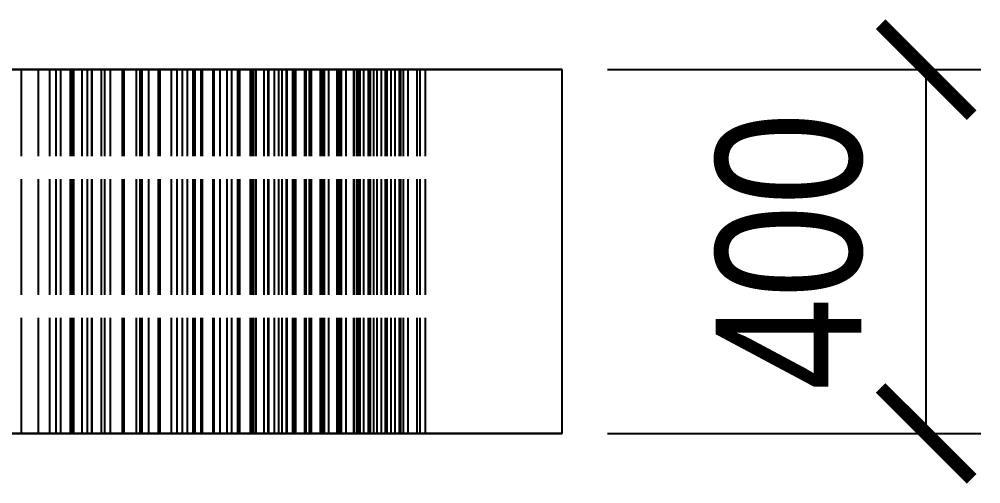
# Model space of a CAD drawing. Header units: millimetres. Extents: x -20 to 116, y -41 to 51.
# Drawn here: x 13.16 to 23.73, y 44.57 to 49.67 of the extents above; entities that cross this region are included whole.
import ezdxf

# ---------------------------------------------------------------- set-up
doc = ezdxf.new("R2010")
doc.units = ezdxf.units.MM
doc.linetypes.add('DASHED', pattern=[1.524, 1.27, -0.254])
for name, color, linetype in [('DIMS', 3, 'CONTINUOUS'), ('HIDDEN', 8, 'DASHED'), ('VISIBLE', 7, 'CONTINUOUS')]:
    doc.layers.add(name, color=color, linetype=linetype)
doc.styles.add('OpenSansCondensed-Light', font='OpenSansCondensed-Light.ttf')
doc.dimstyles.new('EZDXF', dxfattribs={"dimtxt": 0.25, "dimasz": 0.175, "dimexe": 0.375, "dimexo": 0.125, "dimgap": 0.1, "dimtad": 1, "dimlfac": 100, "dimzin": 12, "dimdsep": 46, "dimtxsty": 'OpenSansCondensed-Light', "dimblk": 'ARCHTICK', "dimcen": 2.5, "dimazin": 3, "dimtfac": 0.5, "dimtmove": 2, "dimatfit": 3})

# ---------------------------------------------------------------- blocks, each defined once
blk = doc.blocks.new('_ARCHTICK')
at = {"color": 0, "linetype": 'BYBLOCK', "const_width": 0.15}
blk.add_lwpolyline([(-0.5, -0.5), (0.5, 0.5)], dxfattribs=at)

msp = doc.modelspace()

# ---------------------------------------------------------------- linework, layer by layer
at = {"layer": 'HIDDEN'}
for points in [[(13.18529, 49.11906), (13.00129, 49.11906)], [(13.00129, 49.11906), (13.18529, 49.11906)], [(13.05357, 49.11906), (13.66071, 49.11906), (14.26786, 49.11906), (14.875, 49.11906), (15.48214, 49.11906), (16.08929, 49.11906), (16.69643, 49.11906), (17.30357, 49.11906), (17.91071, 49.11906), (18.51786, 49.11906), (19.125, 49.11906)], [(13.37382, 49.11906), (13.18529, 49.11906)], [(13.18529, 49.11906), (13.37382, 49.11906)], [(13.18529, 45.11906), (13.18529, 49.11906)], [(13.18529, 45.11906), (13.18529, 49.11906)], [(13.5665, 49.11906), (13.37382, 49.11906)], [(13.37382, 49.11906), (13.5665, 49.11906)], [(13.37382, 45.11906), (13.37382, 49.11906)], [(13.37382, 45.11906), (13.37382, 49.11906)], [(13.72579, 49.11906), (13.49708, 49.11906)], [(13.49708, 49.11906), (13.61993, 49.11906)], [(13.61993, 49.11906), (13.49708, 49.11906)], [(13.49708, 49.11906), (13.72579, 49.11906)], [(13.49708, 45.11906), (13.49708, 49.11906)], [(13.49708, 45.11906), (13.49708, 49.11906)], [(13.76303, 49.11906), (13.5665, 49.11906)], [(13.5665, 49.11906), (13.76303, 49.11906)], [(13.5665, 45.11906), (13.5665, 49.11906)], [(13.5665, 45.11906), (13.5665, 49.11906)], [(13.61993, 49.11906), (13.73785, 49.11906)], [(13.73785, 49.11906), (13.61993, 49.11906)], [(13.61993, 45.11906), (13.61993, 49.11906)], [(13.61993, 45.11906), (13.61993, 49.11906)], [(13.91108, 49.11906), (13.72579, 49.11906)], [(13.72579, 49.11906), (13.91108, 49.11906)], [(13.72579, 45.11906), (13.72579, 49.11906)], [(13.72579, 45.11906), (13.72579, 49.11906)], [(13.73785, 49.11906), (13.85118, 49.11906)], [(13.85118, 49.11906), (13.73785, 49.11906)], [(13.73785, 45.11906), (13.73785, 49.11906)], [(13.73785, 45.11906), (13.73785, 49.11906)], [(13.96318, 49.11906), (13.76303, 49.11906)], [(13.76303, 49.11906), (13.96318, 49.11906)], [(13.76303, 45.11906), (13.76303, 49.11906)], [(13.76303, 45.11906), (13.76303, 49.11906)], [(13.85118, 49.11906), (13.96016, 49.11906)], [(13.96016, 49.11906), (13.85118, 49.11906)], [(13.85118, 45.11906), (13.85118, 49.11906)], [(13.85118, 45.11906), (13.85118, 49.11906)], [(14.10078, 49.11906), (13.91108, 49.11906)], [(13.91108, 49.11906), (14.10078, 49.11906)], [(13.91108, 45.11906), (13.91108, 49.11906)], [(13.91108, 45.11906), (13.91108, 49.11906)], [(13.96016, 49.11906), (14.06495, 49.11906)], [(14.06495, 49.11906), (13.96016, 49.11906)], [(13.96016, 45.11906), (13.96016, 49.11906)], [(13.96016, 45.11906), (13.96016, 49.11906)], [(14.16565, 49.11906), (13.96318, 49.11906)], [(13.96318, 49.11906), (14.16565, 49.11906)], [(13.96318, 45.11906), (13.96318, 49.11906)], [(13.96318, 45.11906), (13.96318, 49.11906)], [(14.06495, 49.11906), (14.16565, 49.11906)], [(14.16565, 49.11906), (14.06495, 49.11906)], [(14.06495, 45.11906), (14.06495, 49.11906)], [(14.06495, 45.11906), (14.06495, 49.11906)], [(14.29443, 49.11906), (14.10078, 49.11906)], [(14.10078, 49.11906), (14.29443, 49.11906)], [(14.10078, 45.11906), (14.10078, 49.11906)], [(14.10078, 45.11906), (14.10078, 49.11906)], [(14.16565, 45.11906), (14.16565, 49.11906)], [(14.16565, 45.11906), (14.16565, 49.11906)], [(14.49168, 49.11906), (14.29443, 49.11906)], [(14.29443, 49.11906), (14.49168, 49.11906)], [(14.29443, 45.11906), (14.29443, 49.11906)], [(14.29443, 45.11906), (14.29443, 49.11906)], [(14.51215, 49.11906), (14.31522, 49.11906)], [(14.31522, 49.11906), (14.45149, 49.11906)], [(14.45149, 49.11906), (14.31522, 49.11906)], [(14.31522, 49.11906), (14.51215, 49.11906)], [(14.31522, 45.11906), (14.31522, 49.11906)], [(14.31522, 45.11906), (14.31522, 49.11906)], [(14.45149, 49.11906), (14.58346, 49.11906)], [(14.58346, 49.11906), (14.45149, 49.11906)], [(14.45149, 45.11906), (14.45149, 49.11906)], [(14.45149, 45.11906), (14.45149, 49.11906)], [(14.69226, 49.11906), (14.49168, 49.11906)], [(14.49168, 49.11906), (14.69226, 49.11906)], [(14.49168, 45.11906), (14.49168, 49.11906)], [(14.49168, 45.11906), (14.49168, 49.11906)], [(14.70218, 49.11906), (14.51215, 49.11906)], [(14.51215, 49.11906), (14.70218, 49.11906)], [(14.51215, 45.11906), (14.51215, 49.11906)], [(14.51215, 45.11906), (14.51215, 49.11906)], [(14.58346, 49.11906), (14.71142, 49.11906)], [(14.71142, 49.11906), (14.58346, 49.11906)], [(14.58346, 45.11906), (14.58346, 49.11906)], [(14.58346, 45.11906), (14.58346, 49.11906)], [(14.89596, 49.11906), (14.69226, 49.11906)], [(14.69226, 49.11906), (14.89596, 49.11906)], [(14.69226, 45.11906), (14.69226, 49.11906)], [(14.69226, 45.11906), (14.69226, 49.11906)], [(14.89596, 49.11906), (14.70218, 49.11906)], [(14.70218, 49.11906), (14.89596, 49.11906)], [(14.70218, 45.11906), (14.70218, 49.11906)], [(14.70218, 45.11906), (14.70218, 49.11906)], [(14.71142, 49.11906), (14.83555, 49.11906)], [(14.83555, 49.11906), (14.71142, 49.11906)], [(14.71142, 45.11906), (14.71142, 49.11906)], [(14.71142, 45.11906), (14.71142, 49.11906)], [(14.83555, 49.11906), (14.956, 49.11906)], [(14.956, 49.11906), (14.83555, 49.11906)], [(14.83555, 45.11906), (14.83555, 49.11906)], [(14.83555, 45.11906), (14.83555, 49.11906)], [(15.09307, 49.11906), (14.89596, 49.11906)], [(15.07283, 49.11906), (14.89596, 49.11906)], [(14.89596, 49.11906), (15.07283, 49.11906)], [(14.89596, 49.11906), (15.09307, 49.11906)], [(14.89596, 45.11906), (14.89596, 49.11906)], [(14.89596, 45.11906), (14.89596, 49.11906)], [(14.89596, 45.11906), (14.89596, 49.11906)], [(14.89596, 45.11906), (14.89596, 49.11906)], [(14.956, 49.11906), (15.07283, 49.11906)], [(15.07283, 49.11906), (14.956, 49.11906)], [(14.956, 45.11906), (14.956, 49.11906)], [(14.956, 45.11906), (14.956, 49.11906)], [(15.1747, 49.11906), (15.01123, 49.11906)], [(15.01123, 49.11906), (15.15976, 49.11906)], [(15.15976, 49.11906), (15.01123, 49.11906)], [(15.01123, 49.11906), (15.1747, 49.11906)], [(15.01123, 45.11906), (15.01123, 49.11906)], [(15.01123, 45.11906), (15.01123, 49.11906)], [(15.07283, 45.11906), (15.07283, 49.11906)], [(15.07283, 45.11906), (15.07283, 49.11906)], [(15.29322, 49.11906), (15.09307, 49.11906)], [(15.09307, 49.11906), (15.29322, 49.11906)], [(15.09307, 45.11906), (15.09307, 49.11906)], [(15.09307, 45.11906), (15.09307, 49.11906)], [(15.15976, 49.11906), (15.30465, 49.11906)], [(15.30465, 49.11906), (15.15976, 49.11906)], [(15.15976, 45.11906), (15.15976, 49.11906)], [(15.15976, 45.11906), (15.15976, 49.11906)], [(15.36785, 49.11906), (15.1747, 49.11906)], [(15.1747, 49.11906), (15.36785, 49.11906)], [(15.1747, 45.11906), (15.1747, 49.11906)], [(15.1747, 45.11906), (15.1747, 49.11906)], [(15.49615, 49.11906), (15.29322, 49.11906)], [(15.29322, 49.11906), (15.49615, 49.11906)], [(15.29322, 45.11906), (15.29322, 49.11906)], [(15.29322, 45.11906), (15.29322, 49.11906)], [(15.30465, 49.11906), (15.44615, 49.11906)], [(15.44615, 49.11906), (15.30465, 49.11906)], [(15.30465, 45.11906), (15.30465, 49.11906)], [(15.30465, 45.11906), (15.30465, 49.11906)], [(15.56405, 49.11906), (15.36785, 49.11906)], [(15.36785, 49.11906), (15.56405, 49.11906)], [(15.36785, 45.11906), (15.36785, 49.11906)], [(15.36785, 45.11906), (15.36785, 49.11906)], [(15.44615, 49.11906), (15.58438, 49.11906)], [(15.58438, 49.11906), (15.44615, 49.11906)], [(15.44615, 45.11906), (15.44615, 49.11906)], [(15.44615, 45.11906), (15.44615, 49.11906)], [(15.70166, 49.11906), (15.49615, 49.11906)], [(15.49615, 49.11906), (15.70166, 49.11906)], [(15.49615, 45.11906), (15.49615, 49.11906)], [(15.49615, 45.11906), (15.49615, 49.11906)], [(15.76295, 49.11906), (15.56405, 49.11906)], [(15.56405, 49.11906), (15.76295, 49.11906)], [(15.56405, 45.11906), (15.56405, 49.11906)], [(15.56405, 45.11906), (15.56405, 49.11906)], [(15.70778, 49.11906), (15.57917, 49.11906)], [(15.57917, 49.11906), (15.73869, 49.11906)], [(15.73869, 49.11906), (15.57917, 49.11906)], [(15.57917, 49.11906), (15.70778, 49.11906)], [(15.57917, 45.11906), (15.57917, 49.11906)], [(15.57917, 45.11906), (15.57917, 49.11906)], [(15.58438, 49.11906), (15.71945, 49.11906)], [(15.71945, 49.11906), (15.58438, 49.11906)], [(15.58438, 45.11906), (15.58438, 49.11906)], [(15.58438, 45.11906), (15.58438, 49.11906)], [(15.85142, 49.11906), (15.70166, 49.11906)], [(15.70166, 49.11906), (15.85142, 49.11906)], [(15.70166, 45.11906), (15.70166, 49.11906)], [(15.70166, 45.11906), (15.70166, 49.11906)], [(15.90241, 49.11906), (15.70778, 49.11906)], [(15.70778, 49.11906), (15.90241, 49.11906)], [(15.70778, 45.11906), (15.70778, 49.11906)], [(15.70778, 45.11906), (15.70778, 49.11906)], [(15.71945, 49.11906), (15.85142, 49.11906)], [(15.85142, 49.11906), (15.71945, 49.11906)], [(15.71945, 45.11906), (15.71945, 49.11906)], [(15.71945, 45.11906), (15.71945, 49.11906)], [(15.73869, 49.11906), (15.89527, 49.11906)], [(15.89527, 49.11906), (15.73869, 49.11906)], [(15.73869, 45.11906), (15.73869, 49.11906)], [(15.73869, 45.11906), (15.73869, 49.11906)], [(15.96428, 49.11906), (15.76295, 49.11906)], [(15.76295, 49.11906), (15.96428, 49.11906)], [(15.76295, 45.11906), (15.76295, 49.11906)], [(15.76295, 45.11906), (15.76295, 49.11906)], [(15.85142, 45.11906), (15.85142, 49.11906)], [(15.85142, 45.11906), (15.85142, 49.11906)], [(15.89527, 49.11906), (16.04909, 49.11906)], [(16.04909, 49.11906), (15.89527, 49.11906)], [(15.89527, 45.11906), (15.89527, 49.11906)], [(15.89527, 45.11906), (15.89527, 49.11906)], [(16.09936, 49.11906), (15.90241, 49.11906)], [(15.90241, 49.11906), (16.09936, 49.11906)], [(15.90241, 45.11906), (15.90241, 49.11906)], [(15.90241, 45.11906), (15.90241, 49.11906)], [(16.16782, 49.11906), (15.96428, 49.11906)], [(15.96428, 49.11906), (16.16782, 49.11906)], [(15.96428, 45.11906), (15.96428, 49.11906)], [(15.96428, 45.11906), (15.96428, 49.11906)], [(16.10685, 49.11906), (16.01419, 49.11906)], [(16.01419, 49.11906), (16.18334, 49.11906)], [(16.18334, 49.11906), (16.01419, 49.11906)], [(16.01419, 49.11906), (16.10685, 49.11906)], [(16.01419, 45.11906), (16.01419, 49.11906)], [(16.01419, 45.11906), (16.01419, 49.11906)], [(16.04909, 49.11906), (16.20025, 49.11906)], [(16.20025, 49.11906), (16.04909, 49.11906)], [(16.04909, 45.11906), (16.04909, 49.11906)], [(16.04909, 45.11906), (16.04909, 49.11906)], [(16.29834, 49.11906), (16.09936, 49.11906)], [(16.09936, 49.11906), (16.29834, 49.11906)], [(16.09936, 45.11906), (16.09936, 49.11906)], [(16.09936, 45.11906), (16.09936, 49.11906)], [(16.30129, 49.11906), (16.10685, 49.11906)], [(16.10685, 49.11906), (16.30129, 49.11906)], [(16.10685, 45.11906), (16.10685, 49.11906)], [(16.10685, 45.11906), (16.10685, 49.11906)], [(16.37339, 49.11906), (16.16782, 49.11906)], [(16.16782, 49.11906), (16.37339, 49.11906)], [(16.16782, 45.11906), (16.16782, 49.11906)], [(16.16782, 45.11906), (16.16782, 49.11906)], [(16.18334, 49.11906), (16.35028, 49.11906)], [(16.35028, 49.11906), (16.18334, 49.11906)], [(16.18334, 45.11906), (16.18334, 49.11906)], [(16.18334, 45.11906), (16.18334, 49.11906)], [(16.20025, 49.11906), (16.3488, 49.11906)], [(16.3488, 49.11906), (16.20025, 49.11906)], [(16.20025, 45.11906), (16.20025, 49.11906)], [(16.20025, 45.11906), (16.20025, 49.11906)], [(16.49914, 49.11906), (16.29834, 49.11906)], [(16.29834, 49.11906), (16.49914, 49.11906)], [(16.29834, 45.11906), (16.29834, 49.11906)], [(16.29834, 45.11906), (16.29834, 49.11906)], [(16.49731, 49.11906), (16.30129, 49.11906)], [(16.30129, 49.11906), (16.49731, 49.11906)], [(16.30129, 45.11906), (16.30129, 49.11906)], [(16.30129, 45.11906), (16.30129, 49.11906)], [(16.3685, 49.11906), (16.31259, 49.11906)], [(16.31259, 49.11906), (16.48992, 49.11906)], [(16.48992, 49.11906), (16.31259, 49.11906)], [(16.31259, 49.11906), (16.3685, 49.11906)], [(16.31259, 45.11906), (16.31259, 49.11906)], [(16.31259, 45.11906), (16.31259, 49.11906)], [(16.3488, 49.11906), (16.49476, 49.11906)], [(16.49476, 49.11906), (16.3488, 49.11906)], [(16.3488, 45.11906), (16.3488, 49.11906)], [(16.3488, 45.11906), (16.3488, 49.11906)], [(16.35028, 49.11906), (16.51511, 49.11906)], [(16.51511, 49.11906), (16.35028, 49.11906)], [(16.35028, 45.11906), (16.35028, 49.11906)], [(16.35028, 45.11906), (16.35028, 49.11906)], [(16.56109, 49.11906), (16.3685, 49.11906)], [(16.3685, 49.11906), (16.56109, 49.11906)], [(16.3685, 45.11906), (16.3685, 49.11906)], [(16.3685, 45.11906), (16.3685, 49.11906)], [(16.49476, 49.11906), (16.37339, 49.11906)], [(16.37339, 49.11906), (16.49476, 49.11906)], [(16.37339, 45.11906), (16.37339, 49.11906)], [(16.37339, 45.11906), (16.37339, 49.11906)], [(16.4905, 49.11906), (16.47181, 49.11906)], [(16.47181, 49.11906), (16.65581, 49.11906)], [(16.65581, 49.11906), (16.47181, 49.11906)], [(16.47181, 49.11906), (16.4905, 49.11906)], [(16.47181, 45.11906), (16.47181, 49.11906)], [(16.47181, 45.11906), (16.47181, 49.11906)], [(16.48992, 49.11906), (16.66579, 49.11906)], [(16.66579, 49.11906), (16.48992, 49.11906)], [(16.48992, 45.11906), (16.48992, 49.11906)], [(16.48992, 45.11906), (16.48992, 49.11906)], [(16.4905, 49.11906), (16.6796, 49.11906)], [(16.6796, 49.11906), (16.4905, 49.11906)], [(16.4905, 45.11906), (16.4905, 49.11906)], [(16.4905, 45.11906), (16.4905, 49.11906)], [(16.49476, 45.11906), (16.49476, 49.11906)], [(16.49476, 45.11906), (16.49476, 49.11906)], [(16.69468, 49.11906), (16.49731, 49.11906)], [(16.49731, 49.11906), (16.69468, 49.11906)], [(16.49731, 45.11906), (16.49731, 49.11906)], [(16.49731, 45.11906), (16.49731, 49.11906)], [(16.70155, 49.11906), (16.49914, 49.11906)], [(16.49914, 49.11906), (16.70155, 49.11906)], [(16.49914, 45.11906), (16.49914, 49.11906)], [(16.49914, 45.11906), (16.49914, 49.11906)], [(16.51511, 49.11906), (16.6779, 49.11906)], [(16.6779, 49.11906), (16.51511, 49.11906)], [(16.51511, 45.11906), (16.51511, 49.11906)], [(16.51511, 45.11906), (16.51511, 49.11906)], [(16.75451, 49.11906), (16.56109, 49.11906)], [(16.56109, 49.11906), (16.75451, 49.11906)], [(16.56109, 45.11906), (16.56109, 49.11906)], [(16.56109, 45.11906), (16.56109, 49.11906)], [(16.65581, 49.11906), (16.83911, 49.11906)], [(16.83911, 49.11906), (16.65581, 49.11906)], [(16.65581, 45.11906), (16.65581, 49.11906)], [(16.65581, 45.11906), (16.65581, 49.11906)], [(16.66579, 49.11906), (16.84023, 49.11906)], [(16.84023, 49.11906), (16.66579, 49.11906)], [(16.66579, 45.11906), (16.66579, 49.11906)], [(16.66579, 45.11906), (16.66579, 49.11906)], [(16.6779, 49.11906), (16.83865, 49.11906)], [(16.83865, 49.11906), (16.6779, 49.11906)], [(16.6779, 45.11906), (16.6779, 49.11906)], [(16.6779, 45.11906), (16.6779, 49.11906)], [(16.6796, 49.11906), (16.86877, 49.11906)], [(16.86877, 49.11906), (16.6796, 49.11906)], [(16.6796, 45.11906), (16.6796, 49.11906)], [(16.6796, 45.11906), (16.6796, 49.11906)], [(16.89323, 49.11906), (16.69468, 49.11906)], [(16.69468, 49.11906), (16.89323, 49.11906)], [(16.69468, 45.11906), (16.69468, 49.11906)], [(16.69468, 45.11906), (16.69468, 49.11906)], [(16.90543, 49.11906), (16.70155, 49.11906)], [(16.70155, 49.11906), (16.90543, 49.11906)], [(16.70155, 45.11906), (16.70155, 49.11906)], [(16.70155, 45.11906), (16.70155, 49.11906)], [(16.94859, 49.11906), (16.75451, 49.11906)], [(16.75451, 49.11906), (16.94859, 49.11906)], [(16.75451, 45.11906), (16.75451, 49.11906)], [(16.75451, 45.11906), (16.75451, 49.11906)], [(16.83865, 49.11906), (16.99738, 49.11906)], [(16.99738, 49.11906), (16.83865, 49.11906)], [(16.83865, 45.11906), (16.83865, 49.11906)], [(16.83865, 45.11906), (16.83865, 49.11906)], [(16.83911, 49.11906), (17.02168, 49.11906)], [(17.02168, 49.11906), (16.83911, 49.11906)], [(16.83911, 45.11906), (16.83911, 49.11906)], [(16.83911, 45.11906), (16.83911, 49.11906)], [(16.84023, 49.11906), (17.01326, 49.11906)], [(17.01326, 49.11906), (16.84023, 49.11906)], [(16.84023, 45.11906), (16.84023, 49.11906)], [(16.84023, 45.11906), (16.84023, 49.11906)], [(16.86877, 49.11906), (17.0579, 49.11906)], [(17.0579, 49.11906), (16.86877, 49.11906)], [(16.86877, 45.11906), (16.86877, 49.11906)], [(16.86877, 45.11906), (16.86877, 49.11906)], [(17.0928, 49.11906), (16.89323, 49.11906)], [(16.89323, 49.11906), (17.0928, 49.11906)], [(16.89323, 45.11906), (16.89323, 49.11906)], [(16.89323, 45.11906), (16.89323, 49.11906)], [(16.99738, 49.11906), (16.90543, 49.11906)], [(16.90543, 49.11906), (16.99738, 49.11906)], [(16.90543, 45.11906), (16.90543, 49.11906)], [(16.90543, 45.11906), (16.90543, 49.11906)], [(17.1432, 49.11906), (16.94859, 49.11906)], [(16.94859, 49.11906), (17.1432, 49.11906)], [(16.94859, 45.11906), (16.94859, 49.11906)], [(16.94859, 45.11906), (16.94859, 49.11906)], [(16.99738, 45.11906), (16.99738, 49.11906)], [(16.99738, 45.11906), (16.99738, 49.11906)], [(17.01326, 49.11906), (17.18485, 49.11906)], [(17.18485, 49.11906), (17.01326, 49.11906)], [(17.01326, 45.11906), (17.01326, 49.11906)], [(17.01326, 45.11906), (17.01326, 49.11906)], [(17.02168, 49.11906), (17.20347, 49.11906)], [(17.20347, 49.11906), (17.02168, 49.11906)], [(17.02168, 45.11906), (17.02168, 49.11906)], [(17.02168, 45.11906), (17.02168, 49.11906)], [(17.0579, 49.11906), (17.24691, 49.11906)], [(17.24691, 49.11906), (17.0579, 49.11906)], [(17.0579, 45.11906), (17.0579, 49.11906)], [(17.0579, 45.11906), (17.0579, 49.11906)], [(17.29325, 49.11906), (17.0928, 49.11906)], [(17.0928, 49.11906), (17.29325, 49.11906)], [(17.0928, 45.11906), (17.0928, 49.11906)], [(17.0928, 45.11906), (17.0928, 49.11906)], [(17.33821, 49.11906), (17.1432, 49.11906)], [(17.1432, 49.11906), (17.33821, 49.11906)], [(17.1432, 45.11906), (17.1432, 49.11906)], [(17.1432, 45.11906), (17.1432, 49.11906)], [(17.18485, 49.11906), (17.35498, 49.11906)], [(17.35498, 49.11906), (17.18485, 49.11906)], [(17.18485, 45.11906), (17.18485, 49.11906)], [(17.18485, 45.11906), (17.18485, 49.11906)], [(17.20347, 49.11906), (17.38444, 49.11906)], [(17.38444, 49.11906), (17.20347, 49.11906)], [(17.20347, 45.11906), (17.20347, 49.11906)], [(17.20347, 45.11906), (17.20347, 49.11906)], [(17.24691, 49.11906), (17.4357, 49.11906)], [(17.4357, 49.11906), (17.24691, 49.11906)], [(17.24691, 45.11906), (17.24691, 49.11906)], [(17.24691, 45.11906), (17.24691, 49.11906)], [(17.35498, 49.11906), (17.29325, 49.11906)], [(17.29325, 49.11906), (17.35498, 49.11906)], [(17.29325, 45.11906), (17.29325, 49.11906)], [(17.29325, 45.11906), (17.29325, 49.11906)], [(17.53352, 49.11906), (17.33821, 49.11906)], [(17.33821, 49.11906), (17.53352, 49.11906)], [(17.33821, 45.11906), (17.33821, 49.11906)], [(17.33821, 45.11906), (17.33821, 49.11906)], [(17.35498, 45.11906), (17.35498, 49.11906)], [(17.35498, 45.11906), (17.35498, 49.11906)], [(17.38444, 49.11906), (17.56452, 49.11906)], [(17.56452, 49.11906), (17.38444, 49.11906)], [(17.38444, 45.11906), (17.38444, 49.11906)], [(17.38444, 45.11906), (17.38444, 49.11906)], [(17.4357, 49.11906), (17.6242, 49.11906)], [(17.6242, 49.11906), (17.4357, 49.11906)], [(17.4357, 45.11906), (17.4357, 49.11906)], [(17.4357, 45.11906), (17.4357, 49.11906)], [(17.56452, 49.11906), (17.53352, 49.11906)], [(17.53352, 49.11906), (17.56452, 49.11906)], [(17.53352, 45.11906), (17.53352, 49.11906)], [(17.53352, 45.11906), (17.53352, 49.11906)], [(17.56452, 45.11906), (17.56452, 49.11906)], [(17.56452, 45.11906), (17.56452, 49.11906)], [(17.6242, 45.11906), (17.6242, 49.11906)], [(17.6242, 45.11906), (17.6242, 49.11906)], [(13.18529, 45.11906), (13.00129, 45.11906)], [(13.00129, 45.11906), (13.18529, 45.11906)], [(13.05357, 45.11906), (13.66071, 45.11906), (14.26786, 45.11906), (14.875, 45.11906), (15.48214, 45.11906), (16.08929, 45.11906), (16.69643, 45.11906), (17.30357, 45.11906), (17.91071, 45.11906), (18.51786, 45.11906), (19.125, 45.11906)], [(13.37382, 45.11906), (13.18529, 45.11906)], [(13.18529, 45.11906), (13.37382, 45.11906)], [(13.5665, 45.11906), (13.37382, 45.11906)], [(13.37382, 45.11906), (13.5665, 45.11906)], [(13.72579, 45.11906), (13.49708, 45.11906)], [(13.49708, 45.11906), (13.61993, 45.11906)], [(13.61993, 45.11906), (13.49708, 45.11906)], [(13.49708, 45.11906), (13.72579, 45.11906)], [(13.76303, 45.11906), (13.5665, 45.11906)], [(13.5665, 45.11906), (13.76303, 45.11906)], [(13.61993, 45.11906), (13.73785, 45.11906)], [(13.73785, 45.11906), (13.61993, 45.11906)], [(13.91108, 45.11906), (13.72579, 45.11906)], [(13.72579, 45.11906), (13.91108, 45.11906)], [(13.73785, 45.11906), (13.85118, 45.11906)], [(13.85118, 45.11906), (13.73785, 45.11906)], [(13.96318, 45.11906), (13.76303, 45.11906)], [(13.76303, 45.11906), (13.96318, 45.11906)], [(13.85118, 45.11906), (13.96016, 45.11906)], [(13.96016, 45.11906), (13.85118, 45.11906)], [(14.10078, 45.11906), (13.91108, 45.11906)], [(13.91108, 45.11906), (14.10078, 45.11906)], [(13.96016, 45.11906), (14.06495, 45.11906)], [(14.06495, 45.11906), (13.96016, 45.11906)], [(14.16565, 45.11906), (13.96318, 45.11906)], [(13.96318, 45.11906), (14.16565, 45.11906)], [(14.06495, 45.11906), (14.16565, 45.11906)], [(14.16565, 45.11906), (14.06495, 45.11906)], [(14.29443, 45.11906), (14.10078, 45.11906)], [(14.10078, 45.11906), (14.29443, 45.11906)], [(14.49168, 45.11906), (14.29443, 45.11906)], [(14.29443, 45.11906), (14.49168, 45.11906)], [(14.51215, 45.11906), (14.31522, 45.11906)], [(14.31522, 45.11906), (14.45149, 45.11906)], [(14.45149, 45.11906), (14.31522, 45.11906)], [(14.31522, 45.11906), (14.51215, 45.11906)], [(14.45149, 45.11906), (14.58346, 45.11906)], [(14.58346, 45.11906), (14.45149, 45.11906)], [(14.69226, 45.11906), (14.49168, 45.11906)], [(14.49168, 45.11906), (14.69226, 45.11906)], [(14.70218, 45.11906), (14.51215, 45.11906)], [(14.51215, 45.11906), (14.70218, 45.11906)], [(14.58346, 45.11906), (14.71142, 45.11906)], [(14.71142, 45.11906), (14.58346, 45.11906)], [(14.89596, 45.11906), (14.69226, 45.11906)], [(14.69226, 45.11906), (14.89596, 45.11906)], [(14.89596, 45.11906), (14.70218, 45.11906)], [(14.70218, 45.11906), (14.89596, 45.11906)], [(14.71142, 45.11906), (14.83555, 45.11906)], [(14.83555, 45.11906), (14.71142, 45.11906)], [(14.83555, 45.11906), (14.956, 45.11906)], [(14.956, 45.11906), (14.83555, 45.11906)], [(15.09307, 45.11906), (14.89596, 45.11906)], [(15.07283, 45.11906), (14.89596, 45.11906)], [(14.89596, 45.11906), (15.07283, 45.11906)], [(14.89596, 45.11906), (15.09307, 45.11906)], [(14.956, 45.11906), (15.07283, 45.11906)], [(15.07283, 45.11906), (14.956, 45.11906)], [(15.1747, 45.11906), (15.01123, 45.11906)], [(15.01123, 45.11906), (15.15976, 45.11906)], [(15.15976, 45.11906), (15.01123, 45.11906)], [(15.01123, 45.11906), (15.1747, 45.11906)], [(15.29322, 45.11906), (15.09307, 45.11906)], [(15.09307, 45.11906), (15.29322, 45.11906)], [(15.15976, 45.11906), (15.30465, 45.11906)], [(15.30465, 45.11906), (15.15976, 45.11906)], [(15.36785, 45.11906), (15.1747, 45.11906)], [(15.1747, 45.11906), (15.36785, 45.11906)], [(15.49615, 45.11906), (15.29322, 45.11906)], [(15.29322, 45.11906), (15.49615, 45.11906)], [(15.30465, 45.11906), (15.44615, 45.11906)], [(15.44615, 45.11906), (15.30465, 45.11906)], [(15.56405, 45.11906), (15.36785, 45.11906)], [(15.36785, 45.11906), (15.56405, 45.11906)], [(15.44615, 45.11906), (15.58438, 45.11906)], [(15.58438, 45.11906), (15.44615, 45.11906)], [(15.70166, 45.11906), (15.49615, 45.11906)], [(15.49615, 45.11906), (15.70166, 45.11906)], [(15.76295, 45.11906), (15.56405, 45.11906)], [(15.56405, 45.11906), (15.76295, 45.11906)], [(15.70778, 45.11906), (15.57917, 45.11906)], [(15.57917, 45.11906), (15.73869, 45.11906)], [(15.73869, 45.11906), (15.57917, 45.11906)], [(15.57917, 45.11906), (15.70778, 45.11906)], [(15.58438, 45.11906), (15.71945, 45.11906)], [(15.71945, 45.11906), (15.58438, 45.11906)], [(15.85142, 45.11906), (15.70166, 45.11906)], [(15.70166, 45.11906), (15.85142, 45.11906)], [(15.90241, 45.11906), (15.70778, 45.11906)], [(15.70778, 45.11906), (15.90241, 45.11906)], [(15.71945, 45.11906), (15.85142, 45.11906)], [(15.85142, 45.11906), (15.71945, 45.11906)], [(15.73869, 45.11906), (15.89527, 45.11906)], [(15.89527, 45.11906), (15.73869, 45.11906)], [(15.96428, 45.11906), (15.76295, 45.11906)], [(15.76295, 45.11906), (15.96428, 45.11906)], [(15.89527, 45.11906), (16.04909, 45.11906)], [(16.04909, 45.11906), (15.89527, 45.11906)], [(16.09936, 45.11906), (15.90241, 45.11906)], [(15.90241, 45.11906), (16.09936, 45.11906)], [(16.16782, 45.11906), (15.96428, 45.11906)], [(15.96428, 45.11906), (16.16782, 45.11906)], [(16.10685, 45.11906), (16.01419, 45.11906)], [(16.01419, 45.11906), (16.18334, 45.11906)], [(16.18334, 45.11906), (16.01419, 45.11906)], [(16.01419, 45.11906), (16.10685, 45.11906)], [(16.04909, 45.11906), (16.20025, 45.11906)], [(16.20025, 45.11906), (16.04909, 45.11906)], [(16.29834, 45.11906), (16.09936, 45.11906)], [(16.09936, 45.11906), (16.29834, 45.11906)], [(16.30129, 45.11906), (16.10685, 45.11906)], [(16.10685, 45.11906), (16.30129, 45.11906)], [(16.37339, 45.11906), (16.16782, 45.11906)], [(16.16782, 45.11906), (16.37339, 45.11906)], [(16.18334, 45.11906), (16.35028, 45.11906)], [(16.35028, 45.11906), (16.18334, 45.11906)], [(16.20025, 45.11906), (16.3488, 45.11906)], [(16.3488, 45.11906), (16.20025, 45.11906)], [(16.49914, 45.11906), (16.29834, 45.11906)], [(16.29834, 45.11906), (16.49914, 45.11906)], [(16.49731, 45.11906), (16.30129, 45.11906)], [(16.30129, 45.11906), (16.49731, 45.11906)], [(16.3685, 45.11906), (16.31259, 45.11906)], [(16.31259, 45.11906), (16.48992, 45.11906)], [(16.48992, 45.11906), (16.31259, 45.11906)], [(16.31259, 45.11906), (16.3685, 45.11906)], [(16.3488, 45.11906), (16.49476, 45.11906)], [(16.49476, 45.11906), (16.3488, 45.11906)], [(16.35028, 45.11906), (16.51511, 45.11906)], [(16.51511, 45.11906), (16.35028, 45.11906)], [(16.56109, 45.11906), (16.3685, 45.11906)], [(16.3685, 45.11906), (16.56109, 45.11906)], [(16.49476, 45.11906), (16.37339, 45.11906)], [(16.37339, 45.11906), (16.49476, 45.11906)], [(16.4905, 45.11906), (16.47181, 45.11906)], [(16.47181, 45.11906), (16.65581, 45.11906)], [(16.65581, 45.11906), (16.47181, 45.11906)], [(16.47181, 45.11906), (16.4905, 45.11906)], [(16.48992, 45.11906), (16.66579, 45.11906)], [(16.66579, 45.11906), (16.48992, 45.11906)], [(16.4905, 45.11906), (16.6796, 45.11906)], [(16.6796, 45.11906), (16.4905, 45.11906)], [(16.69468, 45.11906), (16.49731, 45.11906)], [(16.49731, 45.11906), (16.69468, 45.11906)], [(16.70155, 45.11906), (16.49914, 45.11906)], [(16.49914, 45.11906), (16.70155, 45.11906)], [(16.51511, 45.11906), (16.6779, 45.11906)], [(16.6779, 45.11906), (16.51511, 45.11906)], [(16.75451, 45.11906), (16.56109, 45.11906)], [(16.56109, 45.11906), (16.75451, 45.11906)], [(16.65581, 45.11906), (16.83911, 45.11906)], [(16.83911, 45.11906), (16.65581, 45.11906)], [(16.66579, 45.11906), (16.84023, 45.11906)], [(16.84023, 45.11906), (16.66579, 45.11906)], [(16.6779, 45.11906), (16.83865, 45.11906)], [(16.83865, 45.11906), (16.6779, 45.11906)], [(16.6796, 45.11906), (16.86877, 45.11906)], [(16.86877, 45.11906), (16.6796, 45.11906)], [(16.89323, 45.11906), (16.69468, 45.11906)], [(16.69468, 45.11906), (16.89323, 45.11906)], [(16.90543, 45.11906), (16.70155, 45.11906)], [(16.70155, 45.11906), (16.90543, 45.11906)], [(16.94859, 45.11906), (16.75451, 45.11906)], [(16.75451, 45.11906), (16.94859, 45.11906)], [(16.83865, 45.11906), (16.99738, 45.11906)], [(16.99738, 45.11906), (16.83865, 45.11906)], [(16.83911, 45.11906), (17.02168, 45.11906)], [(17.02168, 45.11906), (16.83911, 45.11906)], [(16.84023, 45.11906), (17.01326, 45.11906)], [(17.01326, 45.11906), (16.84023, 45.11906)], [(16.86877, 45.11906), (17.0579, 45.11906)], [(17.0579, 45.11906), (16.86877, 45.11906)], [(17.0928, 45.11906), (16.89323, 45.11906)], [(16.89323, 45.11906), (17.0928, 45.11906)], [(16.99738, 45.11906), (16.90543, 45.11906)], [(16.90543, 45.11906), (16.99738, 45.11906)], [(17.1432, 45.11906), (16.94859, 45.11906)], [(16.94859, 45.11906), (17.1432, 45.11906)], [(17.01326, 45.11906), (17.18485, 45.11906)], [(17.18485, 45.11906), (17.01326, 45.11906)], [(17.02168, 45.11906), (17.20347, 45.11906)], [(17.20347, 45.11906), (17.02168, 45.11906)], [(17.0579, 45.11906), (17.24691, 45.11906)], [(17.24691, 45.11906), (17.0579, 45.11906)], [(17.29325, 45.11906), (17.0928, 45.11906)], [(17.0928, 45.11906), (17.29325, 45.11906)], [(17.33821, 45.11906), (17.1432, 45.11906)], [(17.1432, 45.11906), (17.33821, 45.11906)], [(17.18485, 45.11906), (17.35498, 45.11906)], [(17.35498, 45.11906), (17.18485, 45.11906)], [(17.20347, 45.11906), (17.38444, 45.11906)], [(17.38444, 45.11906), (17.20347, 45.11906)], [(17.24691, 45.11906), (17.4357, 45.11906)], [(17.4357, 45.11906), (17.24691, 45.11906)], [(17.35498, 45.11906), (17.29325, 45.11906)], [(17.29325, 45.11906), (17.35498, 45.11906)], [(17.53352, 45.11906), (17.33821, 45.11906)], [(17.33821, 45.11906), (17.53352, 45.11906)], [(17.38444, 45.11906), (17.56452, 45.11906)], [(17.56452, 45.11906), (17.38444, 45.11906)], [(17.4357, 45.11906), (17.6242, 45.11906)], [(17.6242, 45.11906), (17.4357, 45.11906)], [(17.56452, 45.11906), (17.53352, 45.11906)], [(17.53352, 45.11906), (17.56452, 45.11906)]]:
    msp.add_lwpolyline(points, dxfattribs=at)
at = {"layer": 'VISIBLE'}
for points in [[(19.125, 49.11906), (18.51786, 49.11906), (17.91071, 49.11906), (17.30357, 49.11906), (16.69643, 49.11906), (16.08929, 49.11906), (15.48214, 49.11906), (14.875, 49.11906), (14.26786, 49.11906), (13.66071, 49.11906), (13.05357, 49.11906)], [(19.125, 45.11906), (19.125, 49.11906)], [(19.125, 45.11906), (18.51786, 45.11906), (17.91071, 45.11906), (17.30357, 45.11906), (16.69643, 45.11906), (16.08929, 45.11906), (15.48214, 45.11906), (14.875, 45.11906), (14.26786, 45.11906), (13.66071, 45.11906), (13.05357, 45.11906)]]:
    msp.add_lwpolyline(points, dxfattribs=at)

# ---------------------------------------------------------------- dimensions: what is measured, and where the dimension line sits
at = {"layer": 'DIMS'}
msp.add_linear_dim(base=(23.125, 45.11906), p1=(19.125, 45.11906), p2=(19.125, 49.11906), angle=90, dimstyle='EZDXF', override={"dimtxt": 1.6, "dimasz": 1, "dimexe": 0.6, "dimexo": 0.5, "dimdec": 2}, dxfattribs=at).render()

doc.saveas('drawing.dxf')
